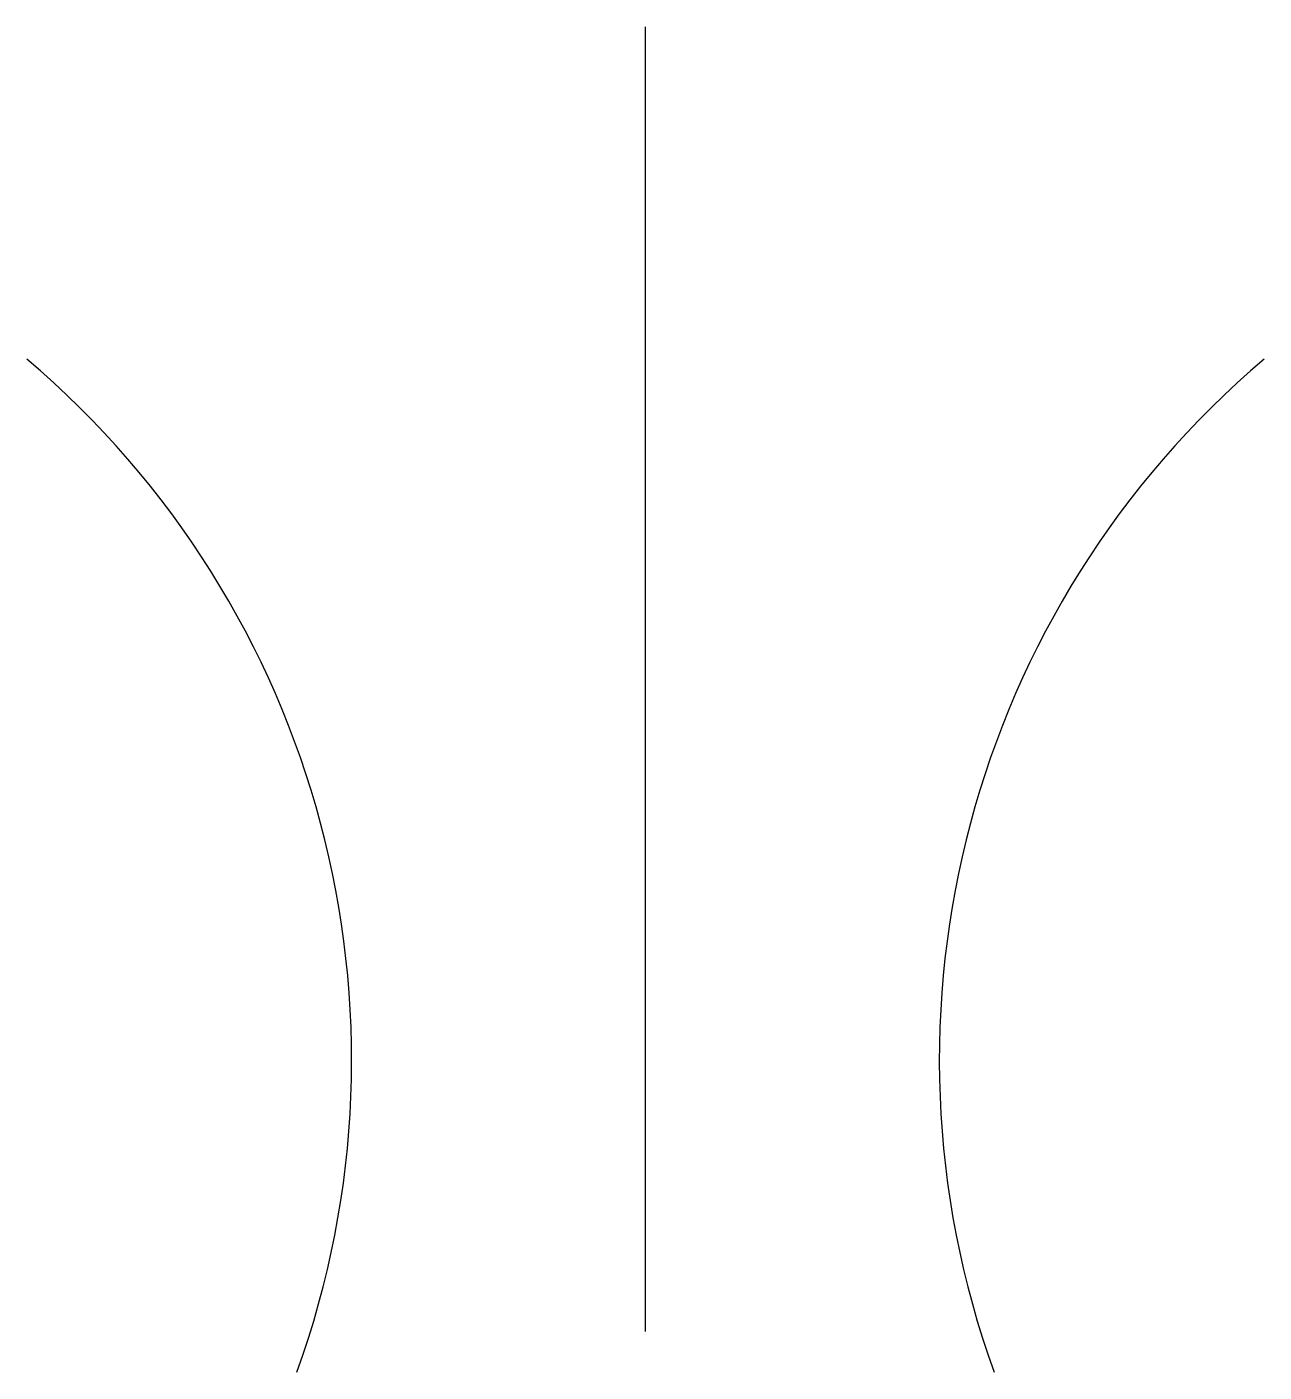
# Model space of a CAD drawing. Extents: x 61.11 to 63, y 47.51 to 49.57.
import ezdxf

# ---------------------------------------------------------------- set-up
doc = ezdxf.new("R2010")
doc.units = 0
doc.layers.get('0').update_dxf_attribs({"linetype": 'CONTINUOUS'})

msp = doc.modelspace()

# ---------------------------------------------------------------- linework, layer by layer
at = {"color": 0}
msp.add_line((62.0551, 47.5723), (62.0551, 49.5723), dxfattribs=at)
for centre, start, end in [((60.1963, 47.9886), 340.1402, 49.7188), ((63.9139, 47.9886), 130.2812, 199.8598)]:
    msp.add_arc(centre, 1.4083, start, end, dxfattribs=at)

doc.saveas('drawing.dxf')
